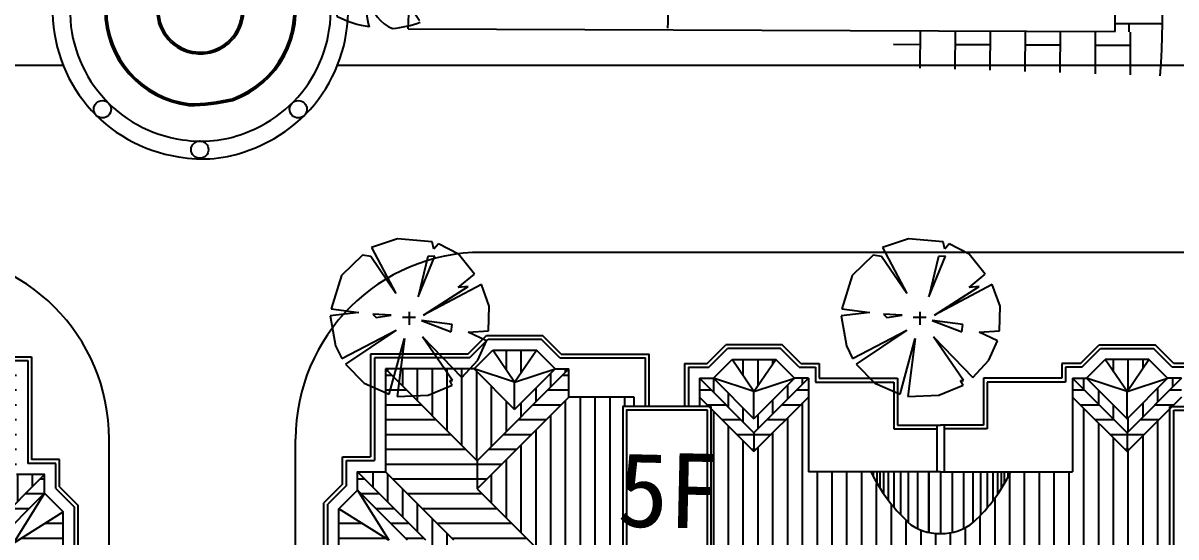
# Model space of a CAD drawing. Extents: x 225694 to 1397201, y -46174 to 794826.
# Drawn here: x 564215 to 601296, y 279695 to 296199 of the extents above; entities that cross this region are included whole.
import ezdxf
from ezdxf.enums import TextEntityAlignment as Align

# ---------------------------------------------------------------- set-up
doc = ezdxf.new("R2010")
doc.units = 0
doc.header["$LTSCALE"] = 0.5
doc.header["$MEASUREMENT"] = 0
for name, color, linetype in [('0-PD', 223, 'Continuous'), ('00YD', 35, 'Continuous'), ('H', 9, 'Continuous'), ('KJ', 8, 'Continuous'), ('LAYER2', 4, 'Continuous'), ('ZJ', 7, 'Continuous'), ('室外环境', 131, 'Continuous'), ('屋顶', 135, 'Continuous'), ('树', 124, 'Continuous'), ('路', 40, 'Continuous')]:
    doc.layers.add(name, color=color, linetype=linetype)
doc.styles.add('等线体', font='')
doc.styles.get('等线体').set_extended_font_data('黑体')
pattern_1 = [(0, (-2429662.5, -3656551.4), (0, 476.25), [])]
pattern_2 = [(90, (-2429662.5, -3656551.4), (-476.25, 3e-14), [])]

# ---------------------------------------------------------------- blocks, each defined once
blk = doc.blocks.new('棕榈')
at = {"layer": '树', "color": 64, "linetype": 'Continuous'}
for p, q in [((-172, 1067), (-553, 940)), ((336, 1025), (-172, 1067)), ((360, 916), (336, 1025)), ((-553, 940), (-196, 270)), ((426, 996), (360, 916)), ((717, 842), (426, 996)), ((-688, 831), (-995, 530)), ((-566, 808), (-688, 831)), ((-196, 270), (-566, 808)), ((127, 220), (373, 813)), ((270, 808), (127, 220)), ((373, 813), (270, 808)), ((953, 551), (717, 842)), ((-995, 530), (-1146, 45)), ((715, 357), (953, 551)), ((1056, 402), (209, -50)), ((209, -50), (863, 371)), ((863, 371), (715, 357)), ((1170, 85), (1056, 402)), ((-1146, 45), (-738, -11)), ((0, -192), (0, 0)), ((1159, -278), (1170, 85)), ((-738, -11), (-1159, -58)), ((-1159, -58), (-1080, -495)), ((-537, -32), (-487, -82)), ((-265, -48), (-537, -32)), ((-487, -82), (-265, -48)), ((88, -84), (-103, -84)), ((177, -127), (611, -294)), ((625, -185), (177, -127)), ((-990, -683), (-193, -267)), ((-193, -267), (-937, -763)), ((611, -294), (625, -185)), ((863, -297), (1159, -278)), ((1130, -424), (863, -297)), ((-1080, -495), (-990, -683)), ((-294, -1205), (-73, -388)), ((-73, -388), (-180, -1239)), ((633, -1004), (193, -363)), ((193, -363), (770, -961)), ((1003, -707), (1130, -424)), ((-937, -763), (-662, -1041)), ((770, -961), (1003, -707)), ((627, -1072), (590, -1004)), ((590, -1004), (633, -1004)), ((-662, -1041), (-294, -1205)), ((275, -1218), (627, -1072)), ((-180, -1239), (275, -1218))]:
    blk.add_line(p, q, dxfattribs=at)
blk = doc.blocks.new('WD-2')
at = {"layer": 'KJ', "linetype": 'Continuous'}
h = blk.add_hatch(dxfattribs=at)
h.set_pattern_fill('LINE,_O', color=256, scale=150, angle=90)
h.set_pattern_definition(pattern_2)
h.paths.add_polyline_path([(32734, 12380), (31326, 12380), (32030, 11359)])
h.paths.add_polyline_path([(25034, 12080), (23626, 12080), (24330, 11059)])
h.paths.add_polyline_path([(12330, 11059), (13034, 12080), (11626, 12080)])
h.paths.add_polyline_path([(5334, 12380), (3926, 12380), (4630, 11359)])
h.paths.add_polyline_path([(3384, -120), (2680, 1006), (1976, -120)])
h.paths.add_polyline_path([(34684, -120), (33980, 1006), (33276, -120)])
h = blk.add_hatch(dxfattribs=at)
h.set_pattern_fill('LINE,_O', color=256, scale=150)
h.set_pattern_definition(pattern_1)
h.paths.add_polyline_path([(5380, 5980), (3430, 7930), (3430, 8830), (480, 11780), (480, 8480), (2680, 6280), (480, 4080), (480, 480), (2680, 2680), (2680, 3280)])
h.paths.add_polyline_path([(1780, 6280), (-420, 8480), (-420, 7884), (1184, 6280), (-420, 4676), (-420, 4080)])
h.paths.add_polyline_path([(33980, 6280), (36180, 8480), (36180, 11780), (33230, 8830), (33230, 7930), (31280, 5980), (33980, 3280), (33980, 2680), (36180, 480), (36180, 4080)])
h.paths.add_polyline_path([(30280, 11780), (30280, 10880), (33230, 7930), (33230, 8830)])
h.paths.add_polyline_path([(6380, 10880), (6380, 11780), (3430, 8830), (3430, 7930)])
h.paths.add_polyline_path([(35476, 6280), (37080, 7884), (37080, 8480), (34880, 6280), (37080, 4080), (37080, 4676)])
h.paths.add_polyline_path([(2680, 3280), (2680, 2680), (4880, 480), (4880, 1080)], flags=16)
h.paths.add_polyline_path([(33980, 2680), (33980, 3280), (31780, 1080), (31780, 480)], flags=16)
h = blk.add_hatch(dxfattribs=at)
h.set_pattern_fill('LINE,_O', color=256, scale=150, angle=90)
h.set_pattern_definition(pattern_2)
h.paths.add_polyline_path([(3326, 11780), (480, 11780), (3430, 8830), (6380, 11780), (5934, 11780), (4630, 10476)])
h.paths.add_polyline_path([(8110, 10580), (8480, 10580), (8480, 10880), (6380, 10880), (3430, 7930), (5380, 5980), (8110, 5980)])
h.paths.add_polyline_path([(31280, 5980), (28550, 5980), (28550, 5410), (25710, 5410), (25710, 5980), (18330, 5980), (10950, 5980), (10950, 5410), (8110, 5410), (8110, 5980), (5380, 5980), (2680, 3280), (4880, 1080), (7083, 1080), (7083, 3103, -0.244186), (9533, 4410, -0.244186), (11983, 3103), (11983, 1080), (14480, 1080), (14480, 4510), (18330, 4510), (22180, 4510), (22180, 1080), (24677, 1080), (24677, 3103, -0.244186), (27127, 4410, -0.244186), (29577, 3103), (29577, 1080), (31780, 1080), (33980, 3280)])
h.paths.add_polyline_path([(2680, 2680), (480, 480), (1376, 480), (2680, 1784), (3984, 480), (4880, 480)])
h.paths.add_polyline_path([(33980, 2680), (31780, 480), (32676, 480), (33980, 1784), (35284, 480), (36180, 480)])
h.paths.add_polyline_path([(36180, 11780), (33334, 11780), (32030, 10476), (30726, 11780), (30280, 11780), (33230, 8830)])
h.paths.add_polyline_path([(30280, 10880), (28180, 10880), (28180, 10580), (28550, 10580), (28550, 5980), (31280, 5980), (33230, 7930)])
h.paths.add_polyline_path([(25710, 10510), (24330, 9130), (22580, 10880), (22580, 8480), (20590, 8480, -0.094946), (19397, 6866, -0.180763), (18330, 6494, -0.180763), (17263, 6866, -0.094946), (16070, 8480), (14080, 8480), (14080, 10880), (12330, 9130), (10950, 10510), (10950, 5980), (18330, 5980), (25710, 5980)])
h = blk.add_hatch(dxfattribs=at)
h.set_pattern_fill('LINE,_O', color=256, scale=150)
h.set_pattern_definition(pattern_1)
h.paths.add_polyline_path([(14080, 10880), (14080, 11480), (12330, 9730), (12330, 9130)])
h.paths.add_polyline_path([(12330, 9730), (10580, 11480), (10580, 10880), (10880, 10580), (10950, 10580), (10950, 10510), (12330, 9130)])
h.paths.add_polyline_path([(25710, 10510), (25710, 10580), (25780, 10580), (26080, 10880), (26080, 11480), (24330, 9730), (24330, 9130)])
h.paths.add_polyline_path([(22580, 11480), (22580, 10880), (24330, 9130), (24330, 9730)])
h = blk.add_hatch(dxfattribs=at)
h.set_pattern_fill('LINE,_O', color=256, scale=150, angle=90)
h.set_pattern_definition(pattern_2)
h.paths.add_polyline_path([(12330, 10176), (11026, 11480), (10580, 11480), (12330, 9730), (14080, 11480), (13634, 11480)])
h.paths.add_polyline_path([(24330, 10176), (23026, 11480), (22580, 11480), (24330, 9730), (26080, 11480), (25634, 11480)])
h = blk.add_hatch(dxfattribs=at)
h.set_pattern_fill('LINE,_O', color=256, scale=150, angle=90)
h.set_pattern_definition(pattern_2)
h.paths.add_polyline_path([(480, 8480), (-420, 8480), (1780, 6280), (2680, 6280)])
h.paths.add_polyline_path([(2680, 6280), (1780, 6280), (-420, 4080), (480, 4080)])
h.paths.add_polyline_path([(34880, 6280), (33980, 6280), (36180, 4080), (37080, 4080)])
h.paths.add_polyline_path([(37080, 8480), (36180, 8480), (33980, 6280), (34880, 6280)])
h = blk.add_hatch(dxfattribs=at)
h.set_pattern_fill('LINE,_O', color=256, scale=150)
h.set_pattern_definition(pattern_1)
h.paths.add_polyline_path([(584, 6280), (-1020, 7284), (-1020, 5276)])
h = blk.add_hatch(dxfattribs=at)
h.set_pattern_fill('LINE,_O', color=256, scale=150)
h.set_pattern_definition(pattern_1)
h.paths.add_polyline_path([(37680, 7284), (36076, 6280), (37680, 5276)])
for p, q in [((16170, 8320), (16170, 8480)), ((16290, 8102), (16290, 8480)), ((16390, 7938), (16390, 8480)), ((16510, 7756), (16510, 8480)), ((16660, 7550), (16660, 8480)), ((16840, 7326), (16840, 8480)), ((17050, 7094), (17050, 8480)), ((17300, 6852), (17300, 8480)), ((17600, 6660), (17600, 8480)), ((17950, 6531), (17950, 8480)), ((17960, 6533), (17960, 8480)), ((18340, 6494), (18340, 8480)), ((18720, 6533), (18720, 8480)), ((19080, 6660), (19080, 8480)), ((19380, 6852), (19380, 8480)), ((19630, 7094), (19630, 8480)), ((19840, 7326), (19840, 8480)), ((20020, 7550), (20020, 8480)), ((20170, 7756), (20170, 8480)), ((20290, 7938), (20290, 8480)), ((20390, 8102), (20390, 8480)), ((20510, 8320), (20510, 8480))]:
    blk.add_line(p, q, dxfattribs=at)
at = {"layer": '屋顶'}
for p, q in [((3128, 12260), (3728, 12860)), ((3177, 12140), (3777, 12740)), ((3728, 12860), (5532, 12860)), ((3777, 12740), (5483, 12740)), ((6083, 12140), (5483, 12740)), ((6132, 12260), (5532, 12860)), ((3128, 12260), (0, 12260)), ((0, 12260), (0, 8960)), ((3326, 11780), (3926, 12380)), ((4630, 11359), (3926, 12380)), ((3926, 12380), (5334, 12380)), ((4630, 11359), (5334, 12380)), ((5934, 11780), (5334, 12380)), ((6132, 12260), (8960, 12260)), ((8960, 10580), (8960, 12260)), ((10828, 11960), (11428, 12560)), ((10877, 11840), (11477, 12440)), ((13232, 12560), (11428, 12560)), ((13183, 12440), (11477, 12440)), ((13783, 11840), (13183, 12440)), ((13832, 11960), (13232, 12560)), ((22828, 11960), (23428, 12560)), ((22877, 11840), (23477, 12440)), ((23428, 12560), (25232, 12560)), ((23477, 12440), (25183, 12440)), ((25783, 11840), (25183, 12440)), ((25832, 11960), (25232, 12560)), ((33532, 12260), (36660, 12260)), ((36660, 12260), (36660, 8960)), ((3177, 12140), (120, 12140)), ((120, 12140), (120, 8840)), ((6083, 12140), (8840, 12140)), ((8840, 10580), (8840, 12140)), ((10100, 11960), (10100, 10580)), ((10100, 11960), (10828, 11960)), ((11026, 11480), (11626, 12080)), ((12330, 11059), (11626, 12080)), ((11626, 12080), (13034, 12080)), ((12330, 11059), (13034, 12080)), ((13634, 11480), (13034, 12080)), ((13832, 11960), (14430, 11960)), ((14430, 11960), (14430, 11480)), ((14430, 11960), (14430, 11480)), ((22230, 11960), (22230, 11480)), ((22230, 11960), (22230, 11480)), ((22828, 11960), (22230, 11960)), ((23026, 11480), (23626, 12080)), ((24330, 11059), (23626, 12080)), ((25034, 12080), (23626, 12080)), ((24330, 11059), (25034, 12080)), ((25634, 11480), (25034, 12080)), ((26560, 11960), (25832, 11960)), ((33483, 12140), (36540, 12140)), ((36540, 12140), (36540, 8840)), ((3326, 11780), (480, 11780)), ((480, 11780), (3430, 8830)), ((480, 11780), (480, 8480)), ((4630, 11359), (3326, 11780)), ((3326, 11780), (4630, 10476)), ((6380, 11780), (3430, 8830)), ((4630, 11359), (5934, 11780)), ((5934, 11780), (4630, 10476)), ((5934, 11780), (6380, 11780)), ((6380, 10880), (6380, 11780)), ((10220, 11840), (10220, 10580)), ((10220, 11840), (10877, 11840)), ((13783, 11840), (14310, 11840)), ((14310, 11840), (14310, 11360)), ((14310, 11840), (14310, 11360)), ((22350, 11840), (22350, 11360)), ((22350, 11840), (22350, 11360)), ((22877, 11840), (22350, 11840)), ((26440, 11840), (25783, 11840)), ((4630, 10476), (4630, 11359)), ((10580, 11480), (10580, 10580)), ((10580, 11480), (11026, 11480)), ((10580, 11480), (12330, 9730)), ((11026, 11480), (12330, 10176)), ((12330, 11059), (11026, 11480)), ((13634, 11480), (12330, 10176)), ((12330, 11059), (13634, 11480)), ((14080, 11480), (12330, 9730)), ((14080, 11480), (13634, 11480)), ((14080, 11480), (14080, 8480)), ((14310, 11360), (16830, 11360)), ((14430, 11480), (16950, 11480)), ((16830, 11360), (16830, 9860)), ((16950, 11480), (16950, 9980)), ((22230, 11480), (19710, 11480)), ((19710, 11480), (19710, 9980)), ((22350, 11360), (19830, 11360)), ((19830, 11360), (19830, 9860)), ((22580, 11480), (22580, 8480)), ((22580, 11480), (23026, 11480)), ((22580, 11480), (24330, 9730)), ((24330, 11059), (23026, 11480)), ((23026, 11480), (24330, 10176)), ((24330, 11059), (25634, 11480)), ((25634, 11480), (24330, 10176)), ((26080, 11480), (24330, 9730)), ((26080, 11480), (25634, 11480)), ((6380, 10880), (3430, 7930)), ((8480, 10880), (6380, 10880)), ((8480, 10580), (8480, 10880)), ((10580, 10880), (12330, 9130)), ((12330, 10176), (12330, 11059)), ((14080, 10880), (12330, 9130)), ((22580, 10880), (24330, 9130)), ((24330, 10176), (24330, 11059)), ((26080, 10880), (24330, 9130)), ((12330, 9730), (12330, 9130)), ((16830, 9860), (18211, 9860)), ((16950, 9980), (18330, 9980)), ((18211, 9980), (18211, 8480)), ((19710, 9980), (18330, 9980)), ((18449, 9980), (18449, 8480)), ((19830, 9860), (18449, 9860)), ((24330, 9730), (24330, 9130)), ((-900, 8960), (0, 8960)), ((-900, 8082), (-900, 8960)), ((37560, 8960), (36660, 8960)), ((37560, 8082), (37560, 8960)), ((-780, 8840), (120, 8840)), ((-780, 8033), (-780, 8840)), ((3430, 8830), (3430, 7930)), ((37440, 8840), (36540, 8840)), ((37440, 8033), (37440, 8840)), ((1780, 6280), (-420, 8480)), ((2680, 6280), (480, 8480)), ((18330, 8480), (14080, 8480)), ((18330, 8480), (22580, 8480)), ((34880, 6280), (37080, 8480)), ((-900, 8082), (-1500, 7482)), ((-780, 8033), (-1380, 7433)), ((1184, 6280), (-420, 7884)), ((-420, 7884), (584, 6280)), ((3430, 7930), (5380, 5980)), ((35476, 6280), (37080, 7884)), ((37080, 7884), (36076, 6280)), ((37440, 8033), (38040, 7433)), ((37560, 8082), (38160, 7482)), ((-1500, 5078), (-1500, 7482)), ((-1380, 5127), (-1380, 7433)), ((38040, 5127), (38040, 7433)), ((38160, 5078), (38160, 7482)), ((584, 6280), (-1020, 7284)), ((36076, 6280), (37680, 7284))]:
    blk.add_line(p, q, dxfattribs=at)
for points in [[(10950, 10580), (8110, 10580), (8110, 5410), (10950, 5410)], [(10830, 10460), (8230, 10460), (8230, 5530), (10830, 5530)], [(25710, 10580), (28550, 10580), (28550, 5410), (25710, 5410)], [(25830, 10460), (28430, 10460), (28430, 5530), (25830, 5530)]]:
    blk.add_lwpolyline(points, close=True, dxfattribs=at)
for points in [[(480, 4080), (-420, 4080), (-420, 4676), (-1020, 5276), (-1020, 7284), (-420, 7884), (-420, 8480), (480, 8480)], [(36180, 4080), (37080, 4080), (37080, 4676), (37680, 5276), (37680, 7284), (37080, 7884), (37080, 8480), (36180, 8480)]]:
    blk.add_lwpolyline(points, dxfattribs=at)
for centre, radius, start, end in [((20899, 10786), 5333, 205.619, 227.314), ((15781, 10786), 5333, 312.686, 334.381), ((18294, 8107), 1613, 230.2977, 271.2831), ((18366, 8107), 1613, 268.7169, 309.7023)]:
    blk.add_arc(centre, radius, start, end, dxfattribs=at)
blk = doc.blocks.new('含笑')
at = {"layer": '树'}
for p, q in [((-632, 458), (-789, 543)), ((-789, 543), (-789, 543)), ((-846, 434), (-632, 458))]:
    blk.add_line(p, q, dxfattribs=at)
blk.add_circle((27, 148), 69.3, dxfattribs=at)
for centre, radius, start, end in [((74, 115), 966, 89.3321, 114.3856), ((-228, 923), 350, 352.0775, 26.6128), ((-501, 833), 236, 343.6555, 39.76), ((-64, 1178), 366, 304.1868, 338.5411), ((74, 115), 963, 62.8767, 77.7021), ((234, 973), 279, 315.8454, 359.7651), ((74, 115), 956, 126.0751, 153.6245), ((-556, 485), 407, 48.5203, 80.5151), ((-354, 3609), 2962, 285.4397, 290.7099), ((74, 115), 950, 31.4098, 49.4752), ((837, 188), 424, 83.5323, 121.6544), ((1829, 3902), 3566, 250.0865, 256.3451), ((74, 115), 974, 160.8426, 187.275), ((74, 115), 968, 340.3307, 19.43), ((-1018, -1601), 1597, 77.3728, 85.4649), ((81, -798), 1065, 134.7782, 147.3315), ((74, 115), 951, 200.8103, 231.4392), ((738, 952), 1190, 266.7455, 282.0146), ((89, -1036), 989, 39.6536, 53.993), ((74, 115), 933, 305.394, 326.2464), ((-366, -610), 158, 97.741, 188.8107), ((-2361, -834), 2010, 2.9465, 10.9238), ((626, -573), 297, 170.6314, 220.6278), ((680, -105), 545, 230.4582, 263.1093), ((316, -694), 400, 160.6009, 199.3991), ((271, -539), 323, 186.1912, 248.4952), ((74, 115), 947, 243.1498, 261.8356), ((74, 115), 957, 274.7236, 290.3277)]:
    blk.add_arc(centre, radius, start, end, dxfattribs=at)

msp = doc.modelspace()

# ---------------------------------------------------------------- hatches: boundary and pattern name
at = {"layer": 'H'}
h = msp.add_hatch(dxfattribs=at)
h.set_pattern_fill('AR-BRSTD', scale=250, angle=52.69209, style=0)
h.set_pattern_definition([(359.7823729, (-112986185.1, 127660697.1), (-3.8519585, -1014.1194345), []), (269.7823729, (-112986185.1, 127660697.1), (-1524.840987, -1008.342219), [1014.12675, -1014.12675])])
edge = h.paths.add_edge_path()
edge.add_line((600858.8, 295889.8), (599338.2, 295925))
edge.add_ellipse((569917.3, 296607.1), major_axis=(-3429.4, 29228.3), ratio=1, start_angle=261.97973, end_angle=285.66748)
edge.add_line((597133.5, 307802.4), (598773.8, 307796.1))
edge.add_ellipse((569917.3, 296607.1), major_axis=(-30738.9, -3606.7), ratio=1, start_angle=171.97974, end_angle=194.50156, ccw=False)
h = msp.add_hatch(dxfattribs=at)
h.set_pattern_fill('AR-BRSTD', scale=250, angle=52.69209, style=0)
h.set_pattern_definition([(269.78237, (138765.9, 1429549.8), (1126.7994, -4.28), []), (359.78237, (138765.9, 1429549.8), (1133.2185, 1685.7079), [1126.8075, -1126.8075])])
edge = h.paths.add_edge_path()
edge.add_ellipse((569392.5, 295528.7), major_axis=(-2658.7, 22659.6), ratio=1, start_angle=261.43855, end_angle=264.37139, ccw=False)
edge.add_line((592195.3, 294784.4), (600792.9, 294503.8))
edge.add_ellipse((569917.2, 296643), major_axis=(-30738.9, -3606.7), ratio=1, start_angle=169.34465, end_angle=171.91002)
edge.add_line((600857.7, 295887.9), (599338.2, 295925))
edge.add_line((599338.2, 295925), (592203.5, 295952.1))

# ---------------------------------------------------------------- linework, layer by layer
at = {"layer": '00YD', "color": 7}
for centre, radius, start, end in [((569917.3, 296607.1), 3074.3, 289.9627, 263.15095), ((569917.3, 296607.1), 3018.4, 289.97989, 263.19005), ((569917.3, 296607.1), 1397.4, 289.5403, 263.98061), ((569917.3, 296607.1), 1341.5, 289.5512, 263.9969), ((569922.2, 296565.5), 1356.5, 263.58848, 289.93243), ((569940.6, 296410.6), 1149.3, 261.81441, 291.73368), ((569541.3, 299878.5), 6323.7, 270.085, 283.02866), ((569627.3, 299119.8), 5510.2, 269.29433, 283.87561)]:
    msp.add_arc(centre, radius, start, end, dxfattribs=at)
at = {"layer": 'H', "color": 7}
for centre, radius, start, end in [((569917.3, 296607.1), 4751.2, 289.15679, 261.52792), ((569917.3, 296607.1), 4192.3, 289.49042, 262.17445), ((569961.8, 296171.5), 3768.2, 260.60209, 291.06277), ((569983.2, 295903), 4067.9, 259.14868, 291.53604)]:
    msp.add_arc(centre, radius, start, end, dxfattribs=at)
at = {"layer": 'LAYER2', "color": 7, "ltscale": 200}
for centre in [(566767.3, 293433.2), (573067.3, 293433.2), (569900.3, 292135.4)]:
    msp.add_circle(centre, 279.5, dxfattribs=at)
at = {"layer": '室外环境', "color": 7}
msp.add_line((576598.4, 296011.4), (599338.2, 295925), dxfattribs=at)
for centre, radius, start, end in [((569919.5, 296643.9), 30947.8, 356.03467, 45.46374), ((569917.3, 296607.1), 29428.8, 358.67182, 22.976), ((569917.3, 296607.1), 6707.6, 354.90439, 185.30249), ((569917.3, 296607.1), 15049.7, 357.80732, 23.68553)]:
    msp.add_arc(centre, radius, start, end, dxfattribs=at)
at = {"layer": '路', "color": 7}
for p, q in [((565508.9, 294835), (558585.5, 294835)), ((705880.7, 294835), (574325.7, 294835)), ((711880.7, 288835), (578983.2, 288835)), ((566983.2, 269104.2), (566983.2, 282835)), ((572983.2, 269104.2), (572983.2, 282835))]:
    msp.add_line(p, q, dxfattribs=at)
for centre, start, end in [((560983.2, 282835), 0, 90), ((578983.2, 282835), 90, 180)]:
    msp.add_arc(centre, 6000, start, end, dxfattribs=at)

# ---------------------------------------------------------------- block references
at = {"layer": '0-PD', "color": 7, "linetype": 'Continuous'}
for p in [(527827.8, 273216.5), (575394.4, 273308.9)]:
    msp.add_blockref('WD-2', p, dxfattribs=at)
at = {"layer": '树', "color": 7}
for name, p, xscale, yscale, zscale in [('含笑', (575564.7, 298973.8), 3.510000000009313, 3.510000000009313, 3.510000000000001), ('棕榈', (576640.7, 286923.6), 2.197147679980844, 2.197147679980844, 2.19714768), ('棕榈', (593069.9, 286923.6), 2.197147679980844, 2.197147679980844, 2.19714768)]:
    msp.add_blockref(name, p, dxfattribs=dict(at, xscale=xscale, yscale=yscale, zscale=zscale))

# ---------------------------------------------------------------- texts
at = {"layer": 'ZJ', "color": 7, "linetype": 'Continuous', "style": '等线体'}
msp.add_text('5F', height=2400, rotation=358.73535, dxfattribs=at).set_placement((584973.9, 281171.9), align=Align.MIDDLE)

doc.saveas('drawing.dxf')
